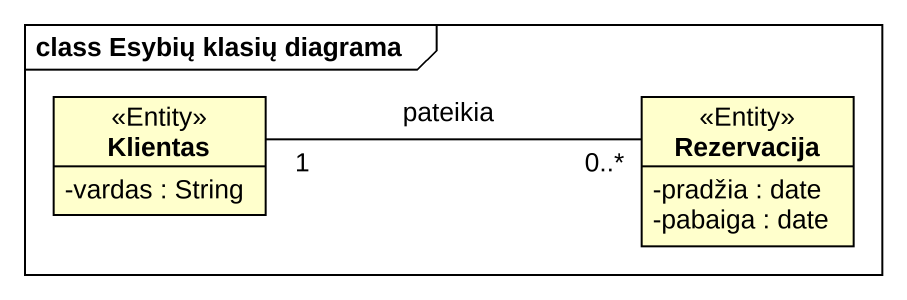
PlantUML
@startuml
mainframe class Esybių klasių diagrama
hide circle
hide empty members
skinparam classAttributeIconSize 0
class Klientas <<Entity>> {
  -vardas : String
}
class Rezervacija <<Entity>> {
  -pradžia : date
  -pabaiga : date
}
Klientas "1" -right- "0..*" Rezervacija : pateikia
@enduml
